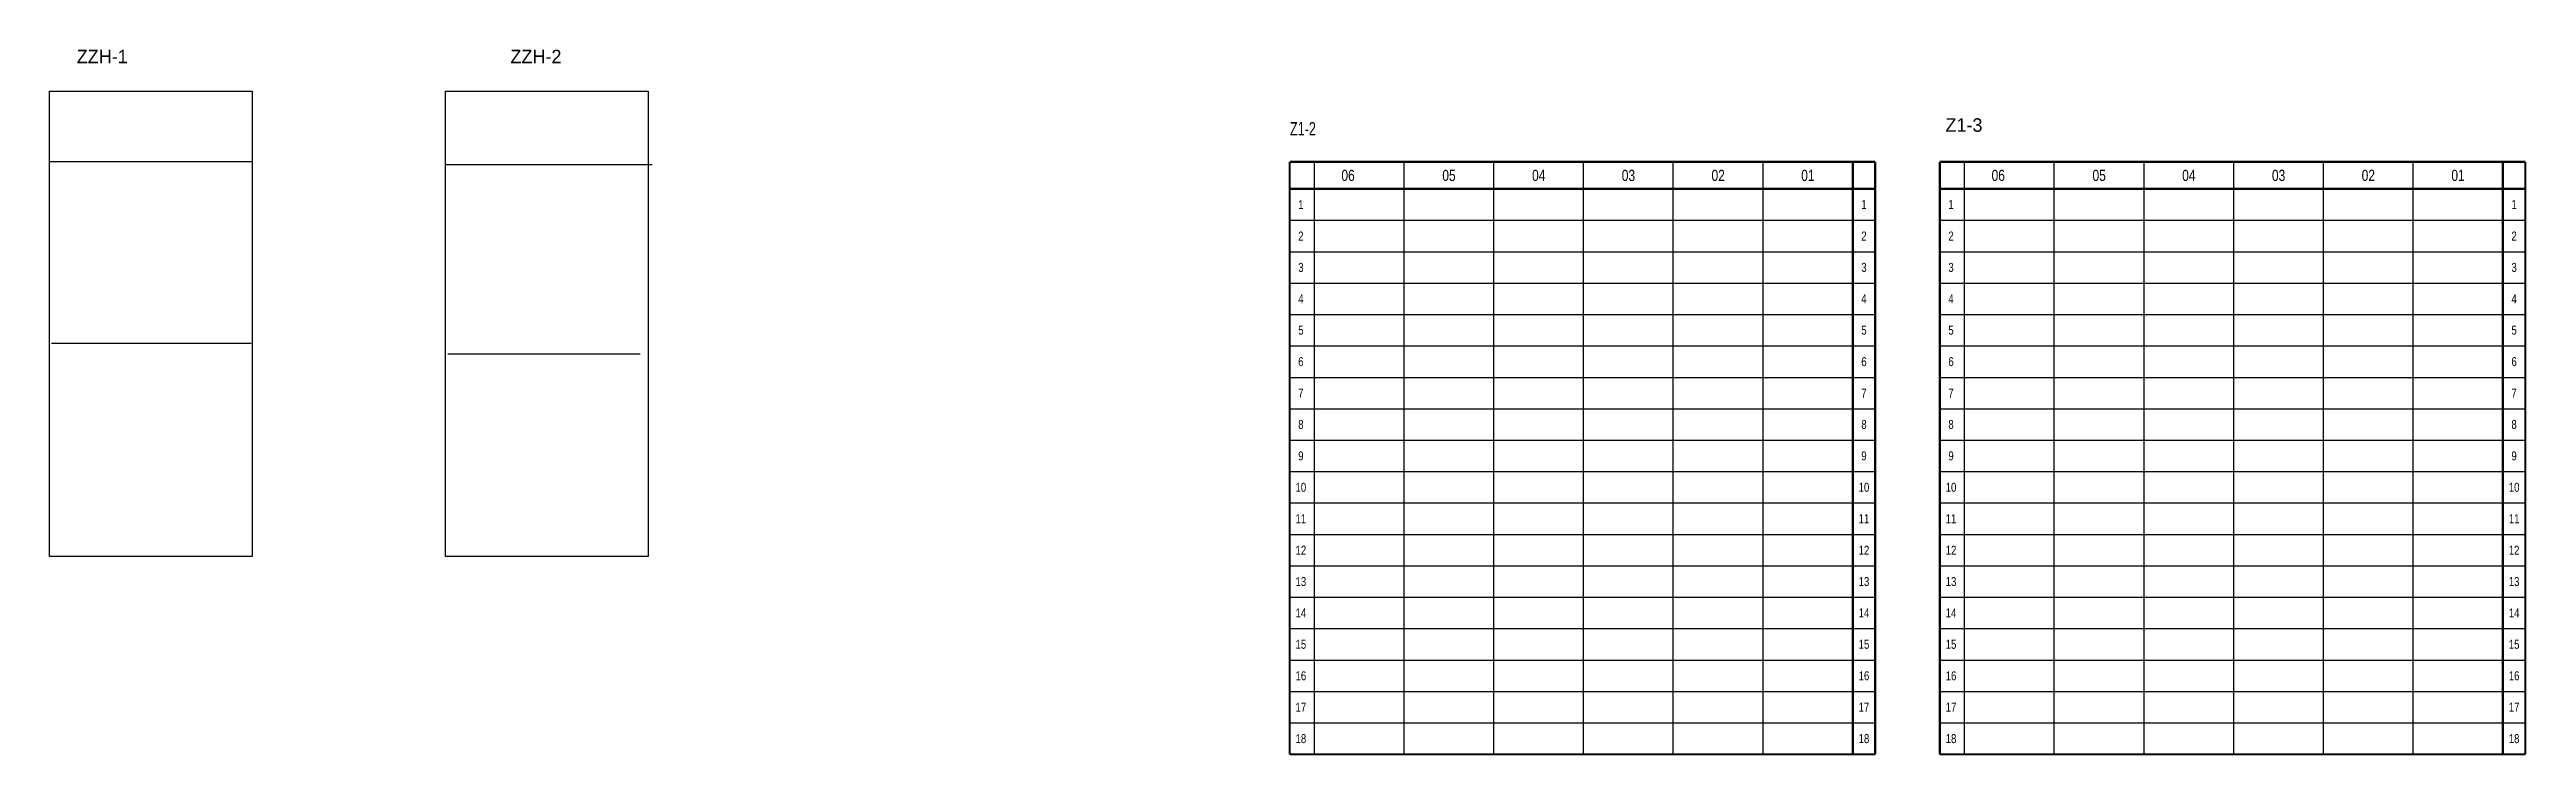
# Model space of a CAD drawing. Extents: x -214 to 338, y 28 to 185.
import ezdxf
from ezdxf.enums import TextEntityAlignment as Align

# ---------------------------------------------------------------- set-up
doc = ezdxf.new("R2010")
doc.units = 0
doc.header["$MEASUREMENT"] = 0
doc.layers.get('0').update_dxf_attribs({"linetype": 'CONTINUOUS'})

msp = doc.modelspace()

# ---------------------------------------------------------------- linework, layer by layer
for p, q in [((-213.61, 160.33), (-168.43, 160.33)), ((-125.56, 159.67), (-79.38, 159.67)), ((-213.28, 119.83), (-168.76, 119.83)), ((-124.9, 117.5), (-82.04, 117.5))]:
    msp.add_line(p, q)
for points in [[(-213.69, 176.03), (-168.5, 176.03), (-168.5, 72.3), (-213.69, 72.3)], [(-125.42, 176.03), (-80.22, 176.03), (-80.22, 72.3), (-125.42, 72.3)]]:
    msp.add_lwpolyline(points, close=True)
for points in [[(62.75, 160.25, 0.5, 0.5, 0), (62.75, 28.25, 0.5, 0.5, 0)], [(68.27, 160.25, 0.5, 0.5, 0), (62.75, 160.25, 0.5, 0.5, 0)], [(62.75, 160.25, 0.5, 0.5, 0), (62.75, 160.25, 0.5, 0.5, 0)], [(193.27, 160.25, 0.5, 0.5, 0), (68.27, 160.25, 0.5, 0.5, 0)], [(188.27, 28.25, 0.5, 0.5, 0), (188.27, 160.25, 0.5, 0.5, 0)], [(193.27, 28.25, 0.5, 0.5, 0), (193.27, 160.25, 0.5, 0.5, 0)], [(207.68, 160.25, 0.5, 0.5, 0), (207.68, 28.25, 0.5, 0.5, 0)], [(213.2, 160.25, 0.5, 0.5, 0), (207.68, 160.25, 0.5, 0.5, 0)], [(207.68, 160.25, 0.5, 0.5, 0), (207.68, 160.25, 0.5, 0.5, 0)], [(338.2, 160.25, 0.5, 0.5, 0), (213.2, 160.25, 0.5, 0.5, 0)], [(333.2, 28.25, 0.5, 0.5, 0), (333.2, 160.25, 0.5, 0.5, 0)], [(338.2, 28.25, 0.5, 0.5, 0), (338.2, 160.25, 0.5, 0.5, 0)], [(62.75, 154.25, 0.5, 0.5, 0), (68.27, 154.25, 0.5, 0.5, 0)], [(62.75, 154.25, 0.5, 0.5, 0), (62.75, 154.25, 0.5, 0.5, 0)], [(68.27, 154.25, 0.5, 0.5, 0), (193.27, 154.25, 0.5, 0.5, 0)], [(207.68, 154.25, 0.5, 0.5, 0), (213.2, 154.25, 0.5, 0.5, 0)], [(207.68, 154.25, 0.5, 0.5, 0), (207.68, 154.25, 0.5, 0.5, 0)], [(213.2, 154.25, 0.5, 0.5, 0), (338.2, 154.25, 0.5, 0.5, 0)], [(62.75, 28.25, 0.5, 0.5, 0), (68.27, 28.25, 0.5, 0.5, 0)], [(62.75, 28.25, 0.5, 0.5, 0), (62.75, 28.25, 0.5, 0.5, 0)], [(68.27, 28.25, 0.5, 0.5, 0), (193.27, 28.25, 0.5, 0.5, 0)], [(207.68, 28.25, 0.5, 0.5, 0), (213.2, 28.25, 0.5, 0.5, 0)], [(207.68, 28.25, 0.5, 0.5, 0), (207.68, 28.25, 0.5, 0.5, 0)], [(213.2, 28.25, 0.5, 0.5, 0), (338.2, 28.25, 0.5, 0.5, 0)]]:
    msp.add_lwpolyline(points, format="xyseb")
for points in [[(68.27, 28.25), (68.27, 160.25)], [(88.27, 28.25), (88.27, 160.25)], [(108.27, 28.25), (108.27, 160.25)], [(128.27, 28.25), (128.27, 160.25)], [(148.27, 28.25), (148.27, 160.25)], [(168.27, 28.25), (168.27, 160.25)], [(213.2, 28.25), (213.2, 160.25)], [(233.2, 28.25), (233.2, 160.25)], [(253.2, 28.25), (253.2, 160.25)], [(273.2, 28.25), (273.2, 160.25)], [(293.2, 28.25), (293.2, 160.25)], [(313.2, 28.25), (313.2, 160.25)], [(62.75, 147.25), (68.27, 147.25)], [(62.75, 147.25), (62.75, 147.25)], [(68.27, 147.25), (193.27, 147.25)], [(207.68, 147.25), (213.2, 147.25)], [(207.68, 147.25), (207.68, 147.25)], [(213.2, 147.25), (338.2, 147.25)], [(62.75, 140.25), (68.27, 140.25)], [(62.75, 140.25), (62.75, 140.25)], [(68.27, 140.25), (193.27, 140.25)], [(207.68, 140.25), (213.2, 140.25)], [(207.68, 140.25), (207.68, 140.25)], [(213.2, 140.25), (338.2, 140.25)], [(62.75, 133.25), (68.27, 133.25)], [(62.75, 133.25), (62.75, 133.25)], [(68.27, 133.25), (193.27, 133.25)], [(207.68, 133.25), (213.2, 133.25)], [(207.68, 133.25), (207.68, 133.25)], [(213.2, 133.25), (338.2, 133.25)], [(62.75, 126.25), (68.27, 126.25)], [(62.75, 126.25), (62.75, 126.25)], [(68.27, 126.25), (193.27, 126.25)], [(207.68, 126.25), (213.2, 126.25)], [(207.68, 126.25), (207.68, 126.25)], [(213.2, 126.25), (338.2, 126.25)], [(62.75, 119.25), (68.27, 119.25)], [(62.75, 119.25), (62.75, 119.25)], [(68.27, 119.25), (193.27, 119.25)], [(207.68, 119.25), (213.2, 119.25)], [(207.68, 119.25), (207.68, 119.25)], [(213.2, 119.25), (338.2, 119.25)], [(62.75, 112.25), (68.27, 112.25)], [(62.75, 112.25), (62.75, 112.25)], [(68.27, 112.25), (193.27, 112.25)], [(207.68, 112.25), (213.2, 112.25)], [(207.68, 112.25), (207.68, 112.25)], [(213.2, 112.25), (338.2, 112.25)], [(62.75, 105.25), (68.27, 105.25)], [(62.75, 105.25), (62.75, 105.25)], [(68.27, 105.25), (193.27, 105.25)], [(207.68, 105.25), (213.2, 105.25)], [(207.68, 105.25), (207.68, 105.25)], [(213.2, 105.25), (338.2, 105.25)], [(62.75, 98.25), (68.27, 98.25)], [(62.75, 98.25), (62.75, 98.25)], [(68.27, 98.25), (193.27, 98.25)], [(207.68, 98.25), (213.2, 98.25)], [(207.68, 98.25), (207.68, 98.25)], [(213.2, 98.25), (338.2, 98.25)], [(62.75, 91.25), (68.27, 91.25)], [(62.75, 91.25), (62.75, 91.25)], [(68.27, 91.25), (193.27, 91.25)], [(207.68, 91.25), (213.2, 91.25)], [(207.68, 91.25), (207.68, 91.25)], [(213.2, 91.25), (338.2, 91.25)], [(62.75, 84.25), (68.27, 84.25)], [(62.75, 84.25), (62.75, 84.25)], [(68.27, 84.25), (193.27, 84.25)], [(207.68, 84.25), (213.2, 84.25)], [(207.68, 84.25), (207.68, 84.25)], [(213.2, 84.25), (338.2, 84.25)], [(62.75, 77.25), (68.27, 77.25)], [(62.75, 77.25), (62.75, 77.25)], [(68.27, 77.25), (193.27, 77.25)], [(207.68, 77.25), (213.2, 77.25)], [(207.68, 77.25), (207.68, 77.25)], [(213.2, 77.25), (338.2, 77.25)], [(62.75, 70.25), (68.27, 70.25)], [(62.75, 70.25), (62.75, 70.25)], [(68.27, 70.25), (193.27, 70.25)], [(207.68, 70.25), (213.2, 70.25)], [(207.68, 70.25), (207.68, 70.25)], [(213.2, 70.25), (338.2, 70.25)], [(62.75, 63.25), (68.27, 63.25)], [(62.75, 63.25), (62.75, 63.25)], [(68.27, 63.25), (193.27, 63.25)], [(207.68, 63.25), (213.2, 63.25)], [(207.68, 63.25), (207.68, 63.25)], [(213.2, 63.25), (338.2, 63.25)], [(62.75, 56.25), (68.27, 56.25)], [(62.75, 56.25), (62.75, 56.25)], [(68.27, 56.25), (193.27, 56.25)], [(207.68, 56.25), (213.2, 56.25)], [(207.68, 56.25), (207.68, 56.25)], [(213.2, 56.25), (338.2, 56.25)], [(62.75, 49.25), (68.27, 49.25)], [(62.75, 49.25), (62.75, 49.25)], [(68.27, 49.25), (193.27, 49.25)], [(207.68, 49.25), (213.2, 49.25)], [(207.68, 49.25), (207.68, 49.25)], [(213.2, 49.25), (338.2, 49.25)], [(62.75, 42.25), (68.27, 42.25)], [(62.75, 42.25), (62.75, 42.25)], [(68.27, 42.25), (193.27, 42.25)], [(207.68, 42.25), (213.2, 42.25)], [(207.68, 42.25), (207.68, 42.25)], [(213.2, 42.25), (338.2, 42.25)], [(62.75, 35.25), (68.27, 35.25)], [(62.75, 35.25), (62.75, 35.25)], [(68.27, 35.25), (193.27, 35.25)], [(207.68, 35.25), (213.2, 35.25)], [(207.68, 35.25), (207.68, 35.25)], [(213.2, 35.25), (338.2, 35.25)]]:
    msp.add_lwpolyline(points)

# ---------------------------------------------------------------- texts
at = {"color": 5}
for s, p in [('ZZH-1', (-207.63, 182.24)), ('ZZH-2', (-110.95, 182.24)), ('Z1-3', (208.94, 166.97))]:
    msp.add_text(s, height=3, dxfattribs=at).set_placement(p)
at = {"color": 5, "width": 0.7}
msp.add_text('Z1-2', height=3, dxfattribs=at).set_placement((62.82, 166.14))
at = {"width": 0.8}
for s, height, p in [('06', 2.5, (75.77, 157.25)), ('05', 2.5, (98.27, 157.25)), ('04', 2.5, (118.27, 157.25)), ('03', 2.5, (138.27, 157.25)), ('02', 2.5, (158.27, 157.25)), ('01', 2.5, (178.27, 157.25)), ('06', 2.5, (220.7, 157.25)), ('05', 2.5, (243.2, 157.25)), ('04', 2.5, (263.2, 157.25)), ('03', 2.5, (283.2, 157.25)), ('02', 2.5, (303.2, 157.25)), ('01', 2.5, (323.2, 157.25)), ('1', 2, (65.25, 150.75)), ('1', 2, (190.77, 150.75)), ('1', 2, (210.18, 150.75)), ('1', 2, (335.7, 150.75)), ('2', 2, (65.25, 143.75)), ('2', 2, (190.77, 143.75)), ('2', 2, (210.18, 143.75)), ('2', 2, (335.7, 143.75)), ('3', 2, (65.25, 136.75)), ('3', 2, (190.77, 136.75)), ('3', 2, (210.18, 136.75)), ('3', 2, (335.7, 136.75)), ('4', 2, (65.25, 129.75)), ('4', 2, (190.77, 129.75)), ('4', 2, (210.18, 129.75)), ('4', 2, (335.7, 129.75)), ('5', 2, (65.25, 122.75)), ('5', 2, (190.77, 122.75)), ('5', 2, (210.18, 122.75)), ('5', 2, (335.7, 122.75)), ('6', 2, (65.25, 115.75)), ('6', 2, (190.77, 115.75)), ('6', 2, (210.18, 115.75)), ('6', 2, (335.7, 115.75)), ('7', 2, (65.25, 108.75)), ('7', 2, (190.77, 108.75)), ('7', 2, (210.18, 108.75)), ('7', 2, (335.7, 108.75)), ('8', 2, (65.25, 101.75)), ('8', 2, (190.77, 101.75)), ('8', 2, (210.18, 101.75)), ('8', 2, (335.7, 101.75)), ('9', 2, (65.25, 94.75)), ('9', 2, (190.77, 94.75)), ('9', 2, (210.18, 94.75)), ('9', 2, (335.7, 94.75)), ('10', 2, (65.25, 87.75)), ('10', 2, (190.77, 87.75)), ('10', 2, (210.18, 87.75)), ('10', 2, (335.7, 87.75)), ('11', 2, (65.25, 80.75)), ('11', 2, (190.77, 80.75)), ('11', 2, (210.18, 80.75)), ('11', 2, (335.7, 80.75)), ('12', 2, (65.25, 73.75)), ('12', 2, (190.77, 73.75)), ('12', 2, (210.18, 73.75)), ('12', 2, (335.7, 73.75)), ('13', 2, (65.25, 66.75)), ('13', 2, (190.77, 66.75)), ('13', 2, (210.18, 66.75)), ('13', 2, (335.7, 66.75)), ('14', 2, (65.25, 59.75)), ('14', 2, (190.77, 59.75)), ('14', 2, (210.18, 59.75)), ('14', 2, (335.7, 59.75)), ('15', 2, (65.25, 52.75)), ('15', 2, (190.77, 52.75)), ('15', 2, (210.18, 52.75)), ('15', 2, (335.7, 52.75)), ('16', 2, (65.25, 45.75)), ('16', 2, (190.77, 45.75)), ('16', 2, (210.18, 45.75)), ('16', 2, (335.7, 45.75)), ('17', 2, (65.25, 38.75)), ('17', 2, (190.77, 38.75)), ('17', 2, (210.18, 38.75)), ('17', 2, (335.7, 38.75)), ('18', 2, (65.25, 31.75)), ('18', 2, (190.77, 31.75)), ('18', 2, (210.18, 31.75)), ('18', 2, (335.7, 31.75))]:
    msp.add_text(s, height=height, dxfattribs=at).set_placement(p, align=Align.MIDDLE)

doc.saveas('drawing.dxf')
